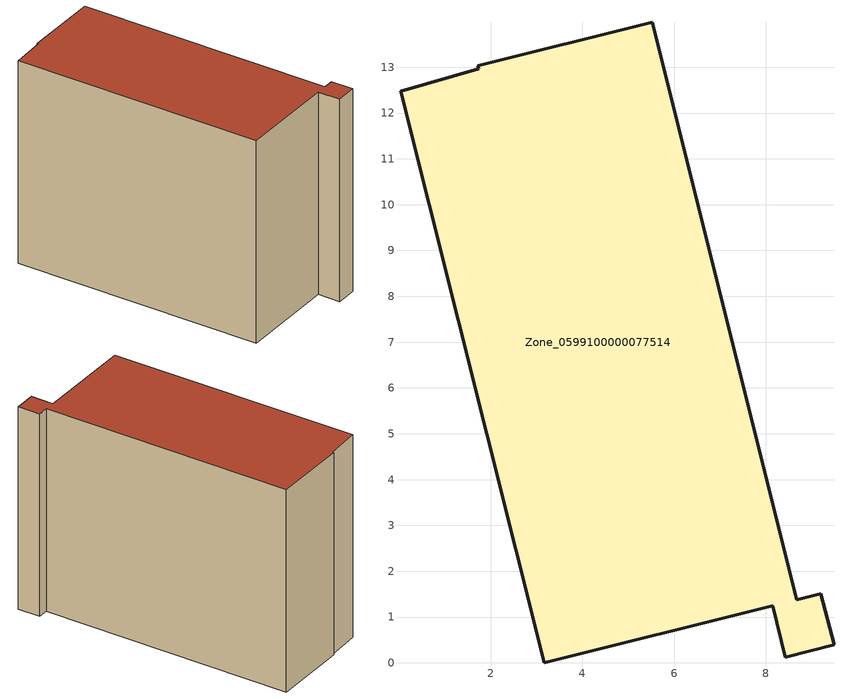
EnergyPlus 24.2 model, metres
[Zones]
Zone_0599100000077514
 floor ground (C_G): 1.72,13.03 5.53,13.98 8.68,1.38 9.2,1.51 9.49,0.39 8.43,0.12 8.15,1.25 3.17,0 0.03,12.48 1.74,12.97 z0
 wall outside (C_F): 9.2,1.51 8.68,1.38 5.53,13.98 1.72,13.03 1.74,12.97 0.03,12.48 3.17,0 8.15,1.25 8.43,0.12 9.49,0.39 9.2,1.51 z0:10.66
 roof outside (C_R): 1.74,12.97 0.03,12.48 3.17,0 8.15,1.25 8.43,0.12 9.49,0.39 9.2,1.51 8.68,1.38 5.53,13.98 1.72,13.03 z10.66
[BUILDING]
Pand.0599100000077514: North Axis=0; Terrain=City; Loads Convergence Tolerance Value=0.04; Temperature Convergence Tolerance Value=0.4; Solar Distribution=FullExterior; Maximum Number of Warmup Days=25; Minimum Number of Warmup Days=1
[Site:Location]
Rotterdam.The.Hague.AP_ZH_NLD Design_Conditions: Latitude=51.96; Longitude=4.45; Time Zone=1; Elevation=-4.5
[SITE:GROUNDTEMPERATURE:BUILDINGSURFACE]
18, 18, 18, 18, 18, 18, 18, 18, 18, 18, 18, 18
[MATERIAL] Thermal Absorptance=0.9; Solar Absorptance=0.7; Visible Absorptance=0.7
Name | Roughness | Thickness | Conductivity | Density | Specific Heat
G.TI.1992-2005 | MediumSmooth | 0.15 | 0.06 | 540 | 1210
F.TI.1992-2005 | Rough | 0.3 | 0.12 | 1920 | 840
R.TI.1992-2005 | MediumRough | 0.2 | 0.08 | 1500 | 1000
[CONSTRUCTION]
C_G: G.TI.1992-2005
C_F: F.TI.1992-2005
C_R: R.TI.1992-2005
[ZONE]
Zone_0599100000077514: Type=1; Multiplier=1; Ceiling Height=Autocalculate; Volume=Autocalculate; Floor Area=autocalculate; Part of Total Floor Area=Yes
[ZONEINFILTRATION:DESIGNFLOWRATE]
Infil_Zone_0599100000077514: Zone or ZoneList or Space or SpaceList=Zone_0599100000077514; Schedule=AlwaysOn; Design Flow Rate Calculation Method=Flow/Area; Flow Rate per Floor Area=0.0015; Constant Term Coefficient=1; Temperature Term Coefficient=0; Velocity Term Coefficient=0; Velocity Squared Term Coefficient=0
[HVACTEMPLATE:ZONE:IDEALLOADSAIRSYSTEM]
Zone_0599100000077514: Maximum Heating Supply Air Temperature=50; Minimum Cooling Supply Air Temperature=13; Maximum Heating Supply Air Humidity Ratio=0.0156; Minimum Cooling Supply Air Humidity Ratio=0.0077; Heating Limit=NoLimit; Cooling Limit=NoLimit; Dehumidification Control Type=ConstantSensibleHeatRatio; Cooling Sensible Heat Ratio=0.7; Dehumidification Setpoint=60; Humidification Control Type=None; Humidification Setpoint=30; Outdoor Air Method=None; Outdoor Air Flow Rate per Person=0.00944; Outdoor Air Flow Rate per Zone Floor Area=0; Outdoor Air Flow Rate per Zone=0; Demand Controlled Ventilation Type=None; Outdoor Air Economizer Type=NoEconomizer; Heat Recovery Type=None; Sensible Heat Recovery Effectiveness=0.7; Latent Heat Recovery Effectiveness=0.65
[ZONECONTROL:THERMOSTAT]
ThermostatControl_Zone_0599100000077514: Zone or ZoneList=Zone_0599100000077514; Control Type Schedule=DualSetpointControlType; Control 1=Thermostat_Zone_0599100000077514; Temperature Difference Between Cutout And Setpoint=0
[THERMOSTATSETPOINT:DUALSETPOINT]
Thermostat_Zone_0599100000077514: Heating Setpoint Temperature Schedule=HeatingSetpoint_Zone_0599100000077514; Cooling Setpoint Temperature Schedule=CoolingSetpoint_Zone_0599100000077514
[SCHEDULE:COMPACT]
HeatingSetpoint_Zone_0599100000077514: Through: 12/31, For: AllDays, Until: 24:00, 21
CoolingSetpoint_Zone_0599100000077514: Through: 12/31, For: AllDays, Until: 24:00, 24
DualSetpointControlType: Through: 12/31, For: AllDays, Until: 24:00, 4
AlwaysOn: Through: 12/31, For: AllDays, Until: 24:00, 1
